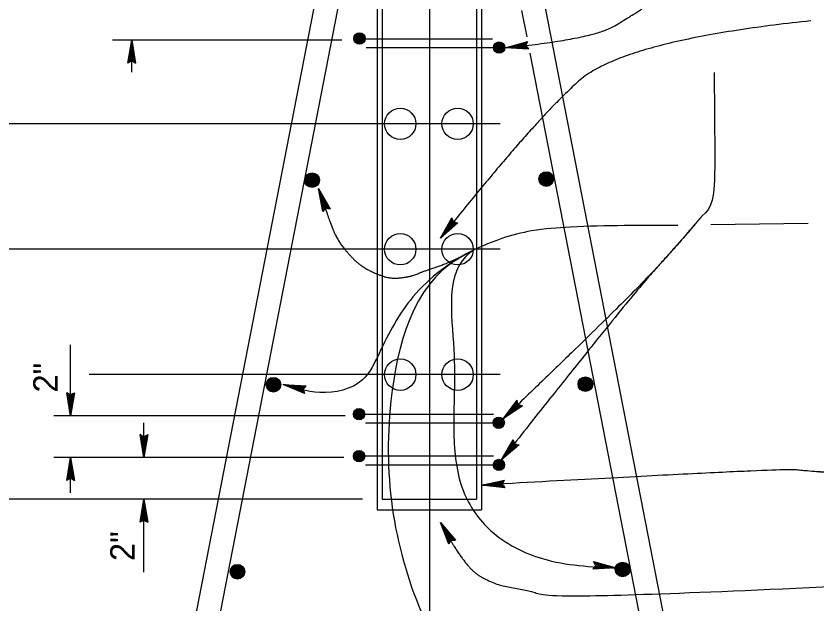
# Model space of a CAD drawing. Extents: x -900 to 860, y -510 to 676.
# Drawn here: x 370.7 to 600.6, y -71.5 to 97.2 of the extents above; entities that cross this region are included whole.
import ezdxf

# ---------------------------------------------------------------- set-up
doc = ezdxf.new("R2010")
doc.units = 0
for name, color, linetype in [('12 Coord Grid', 7, 'Continuous'), ('201 Center and Station Line', 7, 'Continuous'), ('212 Leaders and Dim Lines', 7, 'Continuous'), ('213 Rebar', 7, 'Continuous'), ('216 Rebar', 7, 'Continuous'), ('217 Rebar', 7, 'Continuous'), ('220 Structural Steel', 7, 'Continuous'), ('240 Concrete', 7, 'Continuous')]:
    doc.layers.add(name, color=color, linetype=linetype)

msp = doc.modelspace()

# ---------------------------------------------------------------- linework, layer by layer
at = {"layer": '12 Coord Grid'}
for p, q in [((402.86, 83.7), (403.96, 90.3)), ((403.13, 83.87), (403.96, 90.3)), ((403.96, 90.3), (403.41, 84.04)), ((403.96, 90.3), (403.68, 84.21)), ((403.96, 84.38), (403.96, 90.3)), ((403.96, 90.3), (405.06, 83.7)), ((404.51, 84.04), (403.96, 90.3)), ((404.23, 84.21), (403.96, 90.3)), ((403.96, 90.3), (404.79, 83.87)), ((511.14, 88.14), (517.58, 89.95)), ((511.14, 88.14), (517.44, 89.65)), ((517.3, 89.36), (517.58, 89.95)), ((517.3, 89.36), (511.14, 88.14)), ((517.16, 89.07), (511.14, 88.14)), ((517.02, 88.78), (511.14, 88.14)), ((511.14, 88.14), (517.22, 88.52)), ((511.14, 88.14), (517.42, 88.27)), ((517.82, 87.76), (511.14, 88.14)), ((517.62, 88.01), (511.14, 88.14)), ((517.02, 88.78), (517.3, 89.36)), ((517.42, 88.27), (517.02, 88.78)), ((517.42, 88.27), (517.82, 87.76)), ((403.41, 84.04), (402.86, 83.7)), ((403.41, 84.04), (403.96, 84.38)), ((403.96, 84.38), (404.51, 84.04)), ((404.51, 84.04), (405.06, 83.7)), ((459.58, 42.12), (457.56, 47.69)), ((458.77, 41.11), (457.56, 47.69)), ((457.56, 47.69), (460.84, 41.86)), ((460.21, 41.99), (457.56, 47.69)), ((457.56, 47.69), (459.17, 41.61)), ((458.97, 41.36), (457.56, 47.69)), ((457.56, 47.69), (459.38, 41.87)), ((459.89, 42.05), (457.56, 47.69)), ((457.56, 47.69), (460.53, 41.92)), ((459.17, 41.61), (458.77, 41.11)), ((459.17, 41.61), (459.58, 42.12)), ((459.58, 42.12), (460.21, 41.99)), ((460.21, 41.99), (460.84, 41.86)), ((492.54, 33.48), (495.83, 39.31)), ((496.04, 38.7), (495.83, 39.31)), ((492.54, 33.48), (495.94, 39)), ((496.04, 38.7), (492.54, 33.48)), ((496.15, 38.39), (492.54, 33.48)), ((496.26, 38.09), (492.54, 33.48)), ((492.54, 33.48), (496.58, 38.04)), ((492.54, 33.48), (496.9, 38)), ((497.22, 37.96), (492.54, 33.48)), ((497.54, 37.92), (492.54, 33.48)), ((496.26, 38.09), (496.04, 38.7)), ((496.9, 38), (496.26, 38.09)), ((496.9, 38), (497.54, 37.92)), ((453.13, -9.83), (447.37, -8.49)), ((453.55, -11.06), (447.37, -8.49)), ((447.37, -8.49), (454.04, -8.91)), ((453.59, -9.37), (447.37, -8.49)), ((447.37, -8.49), (453.34, -10.44)), ((453.44, -10.75), (447.37, -8.49)), ((447.37, -8.49), (453.24, -10.14)), ((453.36, -9.6), (447.37, -8.49)), ((447.37, -8.49), (453.82, -9.14)), ((453.59, -9.37), (454.04, -8.91)), ((385.83, -11.21), (385.28, -10.87)), ((386.38, -17.47), (385.28, -10.87)), ((386.38, -17.47), (385.55, -11.04)), ((385.83, -11.21), (386.38, -17.47)), ((386.38, -11.55), (385.83, -11.21)), ((386.1, -11.38), (386.38, -17.47)), ((387.48, -10.87), (386.38, -17.47)), ((387.21, -11.04), (386.38, -17.47)), ((386.38, -17.47), (386.93, -11.21)), ((386.93, -11.21), (386.38, -11.55)), ((386.38, -17.47), (386.65, -11.38)), ((386.93, -11.21), (387.48, -10.87)), ((453.13, -9.83), (453.59, -9.37)), ((453.34, -10.44), (453.13, -9.83)), ((453.34, -10.44), (453.55, -11.06)), ((386.38, -11.55), (386.38, -17.47)), ((510.48, -18.37), (514.55, -13.06)), ((510.48, -18.37), (514.61, -13.37)), ((514.68, -13.69), (510.48, -18.37)), ((514.68, -13.69), (514.55, -13.06)), ((514.81, -14.32), (514.68, -13.69)), ((514.74, -14.01), (510.48, -18.37)), ((514.81, -14.32), (510.48, -18.37)), ((510.48, -18.37), (515.12, -14.41)), ((510.48, -18.37), (515.43, -14.49)), ((515.74, -14.58), (510.48, -18.37)), ((516.05, -14.66), (510.48, -18.37)), ((515.43, -14.49), (514.81, -14.32)), ((515.43, -14.49), (516.05, -14.66)), ((406.89, -23.21), (406.34, -22.87)), ((407.44, -29.47), (406.34, -22.87)), ((408.55, -22.87), (407.44, -29.47)), ((407.99, -23.21), (408.55, -22.87)), ((407.44, -29.47), (406.62, -23.04)), ((406.89, -23.21), (407.44, -29.47)), ((407.44, -23.55), (406.89, -23.21)), ((407.17, -23.38), (407.44, -29.47)), ((408.27, -23.04), (407.44, -29.47)), ((407.44, -29.47), (407.99, -23.21)), ((407.99, -23.21), (407.44, -23.55)), ((407.44, -29.47), (407.72, -23.38)), ((407.44, -23.55), (407.44, -29.47)), ((510.05, -30.16), (513.43, -24.39)), ((510.05, -30.16), (513.54, -24.7)), ((513.64, -25), (510.05, -30.16)), ((513.64, -25), (513.43, -24.39)), ((513.85, -25.62), (513.64, -25)), ((513.74, -25.31), (510.05, -30.16)), ((513.85, -25.62), (510.05, -30.16)), ((510.05, -30.16), (514.17, -25.66)), ((510.05, -30.16), (514.49, -25.71)), ((514.81, -25.76), (510.05, -30.16)), ((515.13, -25.8), (510.05, -30.16)), ((514.49, -25.71), (513.85, -25.62)), ((514.49, -25.71), (515.13, -25.8)), ((385.28, -36.07), (386.38, -29.47)), ((385.55, -35.9), (386.38, -29.47)), ((386.38, -29.47), (385.83, -35.73)), ((386.38, -29.47), (386.1, -35.56)), ((386.38, -35.39), (386.38, -29.47)), ((386.38, -29.47), (387.48, -36.07)), ((386.93, -35.73), (386.38, -29.47)), ((386.65, -35.56), (386.38, -29.47)), ((386.38, -29.47), (387.21, -35.9)), ((385.83, -35.73), (385.28, -36.07)), ((385.83, -35.73), (386.38, -35.39)), ((386.38, -35.39), (386.93, -35.73)), ((386.93, -35.73), (387.48, -36.07)), ((504.35, -37.37), (510.9, -35.97)), ((504.35, -37.37), (510.74, -36.26)), ((510.58, -36.54), (504.35, -37.37)), ((510.27, -37.11), (510.58, -36.54)), ((510.58, -36.54), (510.9, -35.97)), ((510.42, -36.82), (504.35, -37.37)), ((510.27, -37.11), (504.35, -37.37)), ((511, -38.17), (504.35, -37.37)), ((504.35, -37.37), (510.63, -37.64)), ((510.81, -37.91), (504.35, -37.37)), ((504.35, -37.37), (510.45, -37.37)), ((510.63, -37.64), (510.27, -37.11)), ((510.63, -37.64), (511, -38.17)), ((406.34, -48.07), (407.44, -41.47)), ((406.62, -47.9), (407.44, -41.47)), ((407.44, -41.47), (406.89, -47.73)), ((407.44, -41.47), (407.17, -47.56)), ((407.44, -47.39), (407.44, -41.47)), ((407.44, -41.47), (408.55, -48.07)), ((408, -47.73), (407.44, -41.47)), ((407.72, -47.56), (407.44, -41.47)), ((407.44, -41.47), (408.27, -47.9)), ((406.89, -47.73), (406.34, -48.07)), ((406.89, -47.73), (407.44, -47.39)), ((407.44, -47.39), (408, -47.73)), ((408, -47.73), (408.55, -48.07)), ((495.52, -53.23), (492.52, -48.12)), ((494.91, -54.37), (492.52, -48.12)), ((492.52, -48.12), (496.81, -53.25)), ((496.17, -53.24), (492.52, -48.12)), ((492.52, -48.12), (495.22, -53.8)), ((495.07, -54.08), (492.52, -48.12)), ((492.52, -48.12), (495.37, -53.51)), ((495.84, -53.23), (492.52, -48.12)), ((492.52, -48.12), (496.49, -53.25)), ((495.22, -53.8), (494.91, -54.37)), ((495.22, -53.8), (495.52, -53.23)), ((495.52, -53.23), (496.17, -53.24)), ((496.17, -53.24), (496.81, -53.25)), ((536.76, -59.94), (536.48, -59.36)), ((536.48, -59.36), (542.92, -61.19)), ((536.62, -59.65), (542.92, -61.19)), ((536.64, -61.04), (536.24, -61.55)), ((542.92, -61.19), (536.24, -61.55)), ((542.92, -61.19), (536.44, -61.29)), ((537.04, -60.53), (536.64, -61.04)), ((536.64, -61.04), (542.92, -61.19)), ((542.92, -61.19), (536.76, -59.94)), ((536.76, -59.94), (537.04, -60.53)), ((536.84, -60.78), (542.92, -61.19)), ((542.92, -61.19), (536.9, -60.24)), ((537.04, -60.53), (542.92, -61.19))]:
    msp.add_line(p, q, dxfattribs=at)
at = {"layer": '201 Center and Station Line'}
msp.add_line((489.35, 137.63), (489.35, -190.45), dxfattribs=at)
at = {"layer": '212 Leaders and Dim Lines'}
for p, q in [((464.19, 90.3), (398.41, 90.3)), ((403.96, 81.11), (403.96, 90.3)), ((509.64, 66.3), (346.71, 66.3)), ((598.07, 37.7), (570.08, 37.26)), ((509.64, 30.3), (346.71, 30.3)), ((386.38, -17.47), (386.38, 2.82)), ((509.64, -5.7), (391.7, -5.7)), ((465.15, -17.47), (381.63, -17.47)), ((407.44, -29.47), (407.44, -19.51)), ((464.77, -29.47), (381.63, -29.47)), ((386.38, -39.57), (386.38, -29.47)), ((470.17, -41.47), (314.55, -41.47)), ((407.44, -62.34), (407.44, -41.47))]:
    msp.add_line(p, q, dxfattribs=at)
for points, degree in [([(511.14, 88.14), (535.65, 90.58), (548.3, 97.71), (559.34, 105.99), (563.25, 109.9), (576.59, 117.49)], 2), ([(598.85, 95.86), (545.26, 90.2), (519.16, 66.92), (492.54, 33.48)], 2), ([(571.07, 81.03), (571.28, 57.21), (571.27, 50.92), (570.73, 41.94), (567.55, 39.83)], 3), ([(457.56, 47.69), (460.34, 39.41), (462.68, 33.41), (465.68, 29.46), (469.19, 25.8), (474.24, 23.09), (478.71, 21.77), (484.2, 22.5), (487.42, 23.9), (495.54, 26.6), (501.86, 29.91)], 2), ([(567.55, 39.83), (562.66, 33.88), (546.73, 16.4), (510.05, -30.16)], 2), ([(567.55, 39.83), (562.66, 33.88), (546.73, 16.4), (510.48, -18.37)], 2), ([(604.55, -33.84), (597.36, -33.36), (590.87, -32.62), (504.35, -37.37)], 2), ([(492.52, -48.12), (498.56, -59.42), (506.43, -65.65), (517.92, -67.62), (527.1, -70.24), (630.32, -65.37)], 2)]:
    msp.add_open_spline(points, degree=degree, dxfattribs=at)
for points in [[(560.66, 37.11), (529.8, 36.63), (518.68, 35.54), (502.04, 30.01), (484.64, 16.63), (474.92, 0.4), (470.17, -7.18), (457.88, -10.79), (447.37, -8.49)], [(501.86, 29.91), (497.37, 27.51), (478.31, -13.2), (487.88, -75.78), (497.67, -92.98), (510.42, -105.14), (527.27, -111.8), (552.78, -116.21)], [(501.86, 29.91), (501.06, 29.33), (496.38, 1.5), (496.38, -22.43), (499.14, -39.16), (507.03, -50.5), (521.83, -58.51), (542.92, -61.19)]]:
    msp.add_spline(points, degree=3, dxfattribs=at)
at = {"layer": '213 Rebar'}
for p, q in [((507.51, 90.63), (470.18, 90.63)), ((494.87, 90.63), (477, 90.63)), ((508.54, 88.11), (471.25, 88.11)), ((507.73, -17.15), (470.13, -17.15)), ((494.81, -17.15), (476.94, -17.15)), ((508.42, -19.66), (470.98, -19.66)), ((507.73, -29.14), (470.13, -29.14)), ((494.81, -29.14), (476.94, -29.14)), ((508.49, -31.66), (470.98, -31.66))]:
    msp.add_line(p, q, dxfattribs=at)
for centre, radius in [((469.3, 90.79), 1.63), ((469.3, 90.79), 1.5), ((469.3, 90.79), 1.37), ((469.3, 90.79), 1.24), ((469.3, 90.79), 1.11), ((469.3, 90.79), 0.98), ((469.3, 90.79), 0.849), ((469.3, 90.79), 0.719), ((469.3, 90.79), 0.588), ((469.3, 90.79), 0.457), ((469.3, 90.79), 0.327), ((469.3, 90.79), 0.196), ((469.3, 90.79), 0.0653), ((509.39, 88.18), 1.63), ((509.39, 88.18), 1.5), ((509.39, 88.18), 1.37), ((509.39, 88.18), 1.24), ((509.39, 88.18), 1.11), ((509.39, 88.18), 0.98), ((509.39, 88.18), 0.849), ((509.39, 88.18), 0.719), ((509.39, 88.18), 0.588), ((509.39, 88.18), 0.457), ((509.39, 88.18), 0.327), ((509.39, 88.18), 0.196), ((509.39, 88.18), 0.0653), ((469.17, -17.03), 1.63), ((469.17, -17.03), 1.5), ((469.17, -17.03), 1.37), ((469.17, -17.03), 1.24), ((469.17, -17.03), 1.11), ((469.17, -17.03), 0.98), ((469.17, -17.03), 0.849), ((469.17, -17.03), 0.719), ((469.17, -17.03), 0.588), ((469.17, -17.03), 0.457), ((469.17, -17.03), 0.327), ((469.17, -17.03), 0.196), ((469.17, -17.03), 0.0653), ((509.26, -19.51), 1.63), ((509.26, -19.51), 1.5), ((509.26, -19.51), 1.37), ((509.26, -19.51), 1.24), ((509.26, -19.51), 1.11), ((509.26, -19.51), 0.98), ((509.26, -19.51), 0.849), ((509.26, -19.51), 0.719), ((509.26, -19.51), 0.588), ((509.26, -19.51), 0.457), ((509.26, -19.51), 0.327), ((509.26, -19.51), 0.196), ((509.26, -19.51), 0.0653), ((469.18, -29.09), 1.63), ((469.18, -29.09), 1.5), ((469.18, -29.09), 1.37), ((469.18, -29.09), 1.24), ((469.18, -29.09), 1.11), ((469.18, -29.09), 0.98), ((469.18, -29.09), 0.849), ((469.18, -29.09), 0.719), ((469.18, -29.09), 0.588), ((469.18, -29.09), 0.457), ((469.18, -29.09), 0.327), ((469.18, -29.09), 0.196), ((469.18, -29.09), 0.0653), ((509.31, -31.6), 1.63), ((509.31, -31.6), 1.5), ((509.31, -31.6), 1.37), ((509.31, -31.6), 1.24), ((509.31, -31.6), 1.11), ((509.31, -31.6), 0.98), ((509.31, -31.6), 0.849), ((509.31, -31.6), 0.719), ((509.31, -31.6), 0.588), ((509.31, -31.6), 0.457), ((509.31, -31.6), 0.327), ((509.31, -31.6), 0.196), ((509.31, -31.6), 0.0653)]:
    msp.add_circle(centre, radius, dxfattribs=at)
at = {"layer": '216 Rebar'}
for centre, radius in [((455.69, 50.12), 2.11), ((455.69, 50.12), 1.94), ((455.69, 50.12), 1.77), ((455.69, 50.12), 1.6), ((455.69, 50.12), 1.43), ((455.69, 50.12), 1.27), ((455.69, 50.12), 1.1), ((455.69, 50.12), 0.928), ((455.69, 50.12), 0.76), ((455.69, 50.12), 0.591), ((522.88, 50.45), 2.11), ((522.88, 50.45), 1.94), ((522.88, 50.45), 1.77), ((522.88, 50.45), 1.6), ((522.88, 50.45), 1.43), ((522.88, 50.45), 1.27), ((522.88, 50.45), 1.1), ((522.88, 50.45), 0.928), ((522.88, 50.45), 0.76), ((522.88, 50.45), 0.591), ((522.88, 50.45), 0.422), ((522.88, 50.45), 0.253), ((455.69, 50.12), 0.422), ((455.69, 50.12), 0.253), ((455.69, 50.12), 0.0844), ((522.88, 50.45), 0.0844), ((444.61, -8.58), 2.11), ((444.61, -8.58), 1.94), ((444.61, -8.58), 1.77), ((534.13, -8.43), 2.11), ((534.13, -8.43), 1.94), ((534.13, -8.43), 1.77), ((534.13, -8.43), 1.6), ((444.61, -8.58), 1.6), ((444.61, -8.58), 1.43), ((444.61, -8.58), 1.27), ((444.61, -8.58), 1.1), ((444.61, -8.58), 0.928), ((444.61, -8.58), 0.76), ((444.61, -8.58), 0.591), ((444.61, -8.58), 0.422), ((444.61, -8.58), 0.253), ((444.61, -8.58), 0.0844), ((534.13, -8.43), 1.43), ((534.13, -8.43), 1.27), ((534.13, -8.43), 1.1), ((534.13, -8.43), 0.928), ((534.13, -8.43), 0.76), ((534.13, -8.43), 0.591), ((534.13, -8.43), 0.422), ((534.13, -8.43), 0.253), ((534.13, -8.43), 0.0844), ((544.81, -61.61), 2.11), ((544.81, -61.61), 1.94), ((434.28, -62.25), 2.11), ((434.28, -62.25), 1.94), ((434.28, -62.25), 1.77), ((434.28, -62.25), 1.6), ((434.28, -62.25), 1.43), ((434.28, -62.25), 1.27), ((434.28, -62.25), 1.1), ((434.28, -62.25), 0.928), ((434.28, -62.25), 0.76), ((434.28, -62.25), 0.591), ((434.28, -62.25), 0.422), ((434.28, -62.25), 0.253), ((544.81, -61.61), 1.77), ((544.81, -61.61), 1.6), ((544.81, -61.61), 1.43), ((544.81, -61.61), 1.27), ((544.81, -61.61), 1.1), ((544.81, -61.61), 0.928), ((544.81, -61.61), 0.76), ((544.81, -61.61), 0.591), ((544.81, -61.61), 0.422), ((544.81, -61.61), 0.253), ((544.81, -61.61), 0.0844), ((434.28, -62.25), 0.0844)]:
    msp.add_circle(centre, radius, dxfattribs=at)
at = {"layer": '217 Rebar'}
for p, q in [((470.02, 135.54), (416.55, -139.48)), ((515.83, 98.81), (517.3, 91.23)), ((518.22, 86.54), (562.04, -138.88))]:
    msp.add_line(p, q, dxfattribs=at)
at = {"layer": '220 Structural Steel'}
for p, q in [((475.85, 141.54), (475.85, -41.47)), ((502.85, 141.54), (502.85, -41.47)), ((475.85, -41.47), (502.85, -41.47))]:
    msp.add_line(p, q, dxfattribs=at)
for centre in [(480.99, 66.3), (497.45, 66.3), (480.99, 30.3), (497.45, 30.3), (480.99, -5.7), (497.45, -5.7)]:
    msp.add_circle(centre, 4.5, dxfattribs=at)
at = {"layer": '240 Concrete'}
for p, q in [((474.35, 141.54), (474.35, -44.47)), ((504.35, 141.54), (504.35, -44.47)), ((463.43, 137.04), (419.84, -87.16)), ((515.27, 137.04), (570.4, -146.46)), ((474.35, -44.47), (504.35, -44.47))]:
    msp.add_line(p, q, dxfattribs=at)

# ---------------------------------------------------------------- texts
at = {"layer": '212 Leaders and Dim Lines'}
for p in [(382.69, -10.83), (404.78, -59.19)]:
    msp.add_text('2"', height=7, rotation=90, dxfattribs=at).set_placement(p)

doc.saveas('drawing.dxf')
